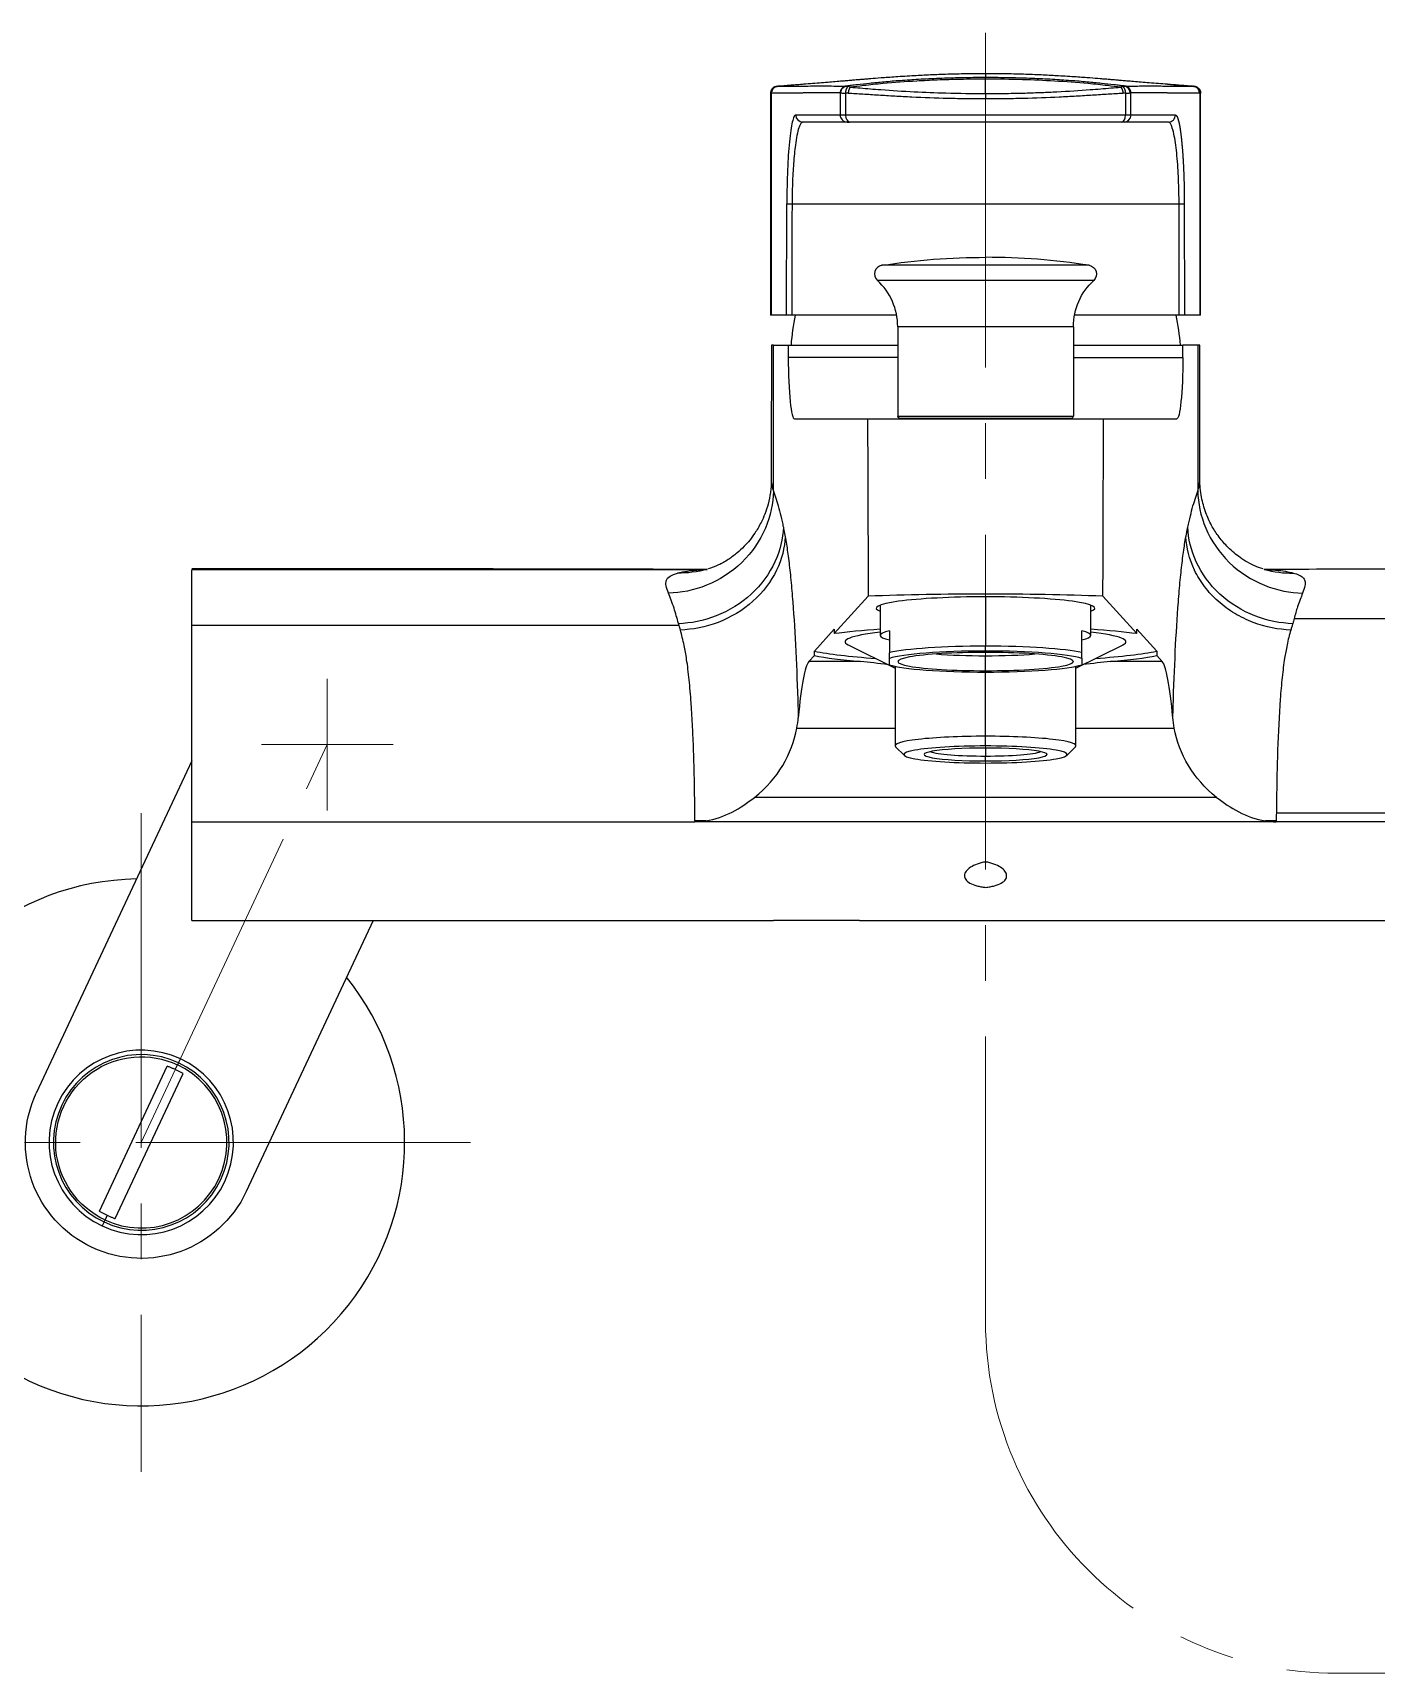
# Model space of a CAD drawing. Extents: x 0 to 1128, y 0 to 827.
# Drawn here: x 194.2 to 347.2, y 131.9 to 318.6 of the extents above; entities that cross this region are included whole.
import ezdxf

# ---------------------------------------------------------------- set-up
doc = ezdxf.new("R2010")
doc.units = 0
doc.header["$LTSCALE"] = 4
doc.header["$MEASUREMENT"] = 0
doc.linetypes.add('CENTER2', pattern=[28.575, 19.05, -3.175, 3.175, -3.175])
doc.layers.get('0').update_dxf_attribs({"linetype": 'CONTINUOUS'})
doc.layers.add('1', color=7, linetype='CONTINUOUS')
doc.layers.add('Cneter', color=1, linetype='CENTER2', lineweight=13)

msp = doc.modelspace()

# ---------------------------------------------------------------- linework, layer by layer
at = {"ltscale": 0.5}
msp.add_arc((206.56, 192.29), 30, 91.0282, 38.8202, dxfattribs=at)
at = {"layer": '1', "color": 7, "linetype": 'Continuous'}
for p, q in [((278.22, 311.78), (278.22, 286.47)), ((278.33, 286.47), (278.33, 311.74)), ((278.33, 311.74), (278.33, 311.74)), ((286.16, 311.78), (286.16, 309.27)), ((286.77, 311.77), (286.77, 309.27)), ((318.68, 309.27), (318.68, 311.77)), ((319.28, 309.27), (319.28, 311.78)), ((327.11, 311.74), (327.12, 311.74)), ((327.12, 311.74), (327.12, 286.47)), ((327.22, 286.47), (327.22, 311.78)), ((286.16, 309.27), (281.1, 309.27)), ((286.96, 308.47), (281.9, 308.47)), ((286.77, 309.27), (286.16, 309.27)), ((318.68, 309.27), (286.77, 309.27)), ((318.2, 308.47), (287.24, 308.47)), ((323.55, 308.47), (318.49, 308.47)), ((319.28, 309.27), (318.68, 309.27)), ((324.34, 309.27), (319.28, 309.27)), ((280.06, 286.47), (280.09, 299.15)), ((280.68, 299.14), (324.77, 299.14)), ((325.36, 299.15), (325.38, 286.47)), ((314.52, 292.16), (290.92, 292.16)), ((315.04, 290.44), (290.4, 290.44)), ((278.33, 286.47), (278.22, 286.47)), ((280.06, 286.47), (278.33, 286.47)), ((280.65, 286.47), (280.06, 286.47)), ((292.6, 286.47), (280.65, 286.47)), ((324.79, 286.47), (312.84, 286.47)), ((325.38, 286.47), (324.79, 286.47)), ((327.12, 286.47), (325.38, 286.47)), ((327.22, 286.47), (327.12, 286.47)), ((312.72, 285.17), (292.72, 285.17)), ((292.72, 285.17), (292.72, 274.97)), ((312.72, 285.17), (312.72, 274.97)), ((278.56, 283.07), (280.25, 283.07)), ((278.56, 266.44), (278.56, 283.07)), ((280.25, 283.07), (280.25, 281.67)), ((326.89, 283.07), (325.19, 283.07)), ((325.19, 281.67), (325.19, 283.07)), ((326.89, 283.07), (326.89, 266.44)), ((280.96, 274.67), (289.28, 274.67)), ((289.28, 274.67), (316.16, 274.67)), ((292.72, 274.97), (312.72, 274.97)), ((292.92, 274.77), (312.52, 274.77)), ((294.4, 274.67), (294.4, 274.77)), ((311.04, 274.67), (311.04, 274.77)), ((316.16, 274.67), (324.49, 274.67)), ((246.64, 257.58), (212.32, 257.58)), ((270.21, 257.49), (212.32, 257.49)), ((285.49, 250.22), (289.36, 254.48)), ((302.72, 254.41), (302.72, 248.79)), ((319.95, 250.22), (316.09, 254.48)), ((290.72, 253.45), (290.72, 250.02)), ((314.72, 250.02), (314.72, 253.45)), ((267.81, 251.13), (212.32, 251.13)), ((285.48, 250.72), (283.22, 248.23)), ((285.48, 250.72), (285.49, 250.22)), ((291.77, 250.54), (291.77, 248.05)), ((313.67, 248.05), (313.67, 250.54)), ((319.95, 250.22), (319.96, 250.72)), ((319.96, 250.72), (322.22, 248.23)), ((337.86, 251.94), (393.12, 251.94)), ((287.07, 248.94), (292.42, 246.29)), ((302.72, 248.24), (302.72, 248.79)), ((313.02, 246.29), (318.38, 248.94)), ((282.6, 247.04), (283.22, 247.73)), ((288.48, 247.04), (282.6, 247.04)), ((283.22, 247.73), (283.22, 248.23)), ((291.77, 246.67), (291.77, 247.41)), ((302.72, 245.99), (302.72, 247.71)), ((313.67, 247.41), (313.67, 246.67)), ((322.84, 247.04), (316.96, 247.04)), ((322.22, 248.23), (322.22, 247.73)), ((322.84, 247.04), (322.22, 247.73)), ((292.42, 246.41), (292.42, 237.46)), ((302.72, 238.53), (302.72, 245.84)), ((313.02, 237.46), (313.02, 246.41)), ((281.22, 239.46), (292.42, 239.46)), ((313.02, 239.46), (324.22, 239.46)), ((292.48, 237.34), (293.47, 236.36)), ((302.72, 237.43), (302.72, 238.53)), ((311.97, 236.36), (312.96, 237.34)), ((212.31, 235.72), (194.6, 197.88)), ((302.72, 237.19), (302.72, 236.28)), ((302.72, 235.73), (302.72, 236.28)), ((329.03, 231.58), (276.41, 231.58)), ((335.84, 229.81), (393.12, 229.81)), ((212.32, 228.79), (269.61, 228.79)), ((335.83, 228.79), (269.61, 228.79)), ((393.12, 228.79), (335.83, 228.79)), ((212.32, 217.57), (255.2, 217.57)), ((232.96, 217.57), (218.51, 186.7)), ((288.77, 217.57), (316.69, 217.57)), ((210.8, 201.35), (211.01, 201.8)), ((201.79, 184.45), (209.52, 200.97)), ((203.6, 183.61), (211.33, 200.13)), ((210.44, 200.58), (210.69, 201.12)), ((210.8, 201.35), (210.69, 201.12)), ((202.32, 183.23), (202.11, 182.78)), ((202.32, 183.23), (202.43, 183.46)), ((202.68, 184), (202.43, 183.46))]:
    msp.add_line(p, q, dxfattribs=at)
for centre, radius, start, end in [((291.07, 291.17), 1, 98.835, 227.6591), ((302.72, 216.22), 76.85, 81.165, 90), ((285.6, 285.17), 7.12, 0, 47.6591), ((302.72, 281.64), 22.2, 167.4213, 176.2958), ((312.52, 274.97), 0.2, 270, 0), ((206.56, 192.29), 10.5, 64.9242, 244.9242), ((206.56, 192.29), 10, 64.9242, 244.9242), ((206.56, 192.29), 10.5, 244.9242, 64.9242), ((206.56, 192.29), 10, 244.9242, 64.9242), ((206.56, 192.29), 9.75, 244.9242, 64.9242)]:
    msp.add_arc(centre, radius, start, end, dxfattribs=at)
at = {"layer": '1', "color": 7, "linetype": 'Continuous', "extrusion": (0, 0, -1)}
for centre, radius, start, end in [((-302.72, 216.22), 76.85, 81.165, 90), ((-314.37, 291.17), 1, 98.835, 227.6591), ((-319.84, 285.17), 7.12, 0, 47.6591), ((-302.72, 281.64), 22.2, 167.4213, 176.2958), ((-292.92, 274.97), 0.2, 270, 0), ((-206.56, 192.29), 9.75, 295.0758, 115.0758), ((-206.56, 192.29), 13.2, 205.0756, 25.0756)]:
    msp.add_arc(centre, radius, start, end, dxfattribs=at)
at = {"layer": '1', "color": 7, "linetype": 'Continuous'}
for centre, major_axis, ratio, start_param, end_param in [((279.13, 311.74), (-0.014, 0.8), 0.995672, 0.066592, 1.553915), ((279.12, 311.74), (-0.014, 0.8), 0.995672, 0.066439, 1.553915), ((326.31, 311.74), (-0.013, -0.8), 0.995674, 1.587385, 3.074858), ((326.32, 311.74), (-0.013, -0.8), 0.995674, 1.587644, 3.075009), ((281.9, 309.27), (0, -0.8), 0.995674, 4.712389, 6.283185), ((286.96, 309.27), (0, 0.8), 0.995674, 1.570796, 3.141593), ((287.24, 309.27), (0, -0.8), 0.590907, 4.712389, 6.283185), ((318.2, 309.27), (0, 0.8), 0.590907, 3.141593, 4.712389), ((318.49, 309.27), (0, -0.8), 0.995674, 0, 1.570796), ((323.55, 309.27), (0, 0.8), 0.995674, 3.138794, 4.712389), ((302.72, 250.42), (40.92, 0), 0.105105, 1.570796, 1.903516), ((302.72, 253.11), (-12.45, 0), 0.104528, 4.712389, 6.552822), ((302.72, 250.42), (40.92, 0), 0.105105, 1.238076, 1.570796), ((302.72, 253.11), (-12.45, 0), 0.104528, 2.871956, 4.712389), ((302.72, 248.79), (-22, 0), 0.104528, 5.28931, 5.612378), ((302.72, 249.29), (16, 0), 0.104528, 2.418879, 3.349674), ((302.72, 250.02), (-12, 0), 0.104528, 5.861743, 6.704627), ((302.72, 250.02), (-12, 0), 0.104528, 2.720151, 3.563035), ((302.72, 248.79), (-22, 0), 0.104528, 3.8124, 4.135468), ((302.72, 249.29), (-16, 0), 0.104528, 2.933511, 3.864306), ((302.72, 247.54), (12, 0), 0.104528, 1.570796, 2.720151), ((302.72, 247.54), (-12, 0), 0.104528, 3.563035, 4.712389), ((282.8, 227.15), (0, 20), 0.095455, 0.10472, 0.829972), ((302.72, 249.29), (22, 0), 0.104528, 3.622689, 4.106141), ((302.72, 248.79), (-22, 0), 0.104528, 0.481511, 0.866707), ((302.72, 247.04), (11.5, 0), 0.104528, 1.570796, 2.83107), ((302.72, 247.04), (11.5, 0), 0.104528, 3.452116, 4.712389), ((302.72, 247.04), (10, 0), 0.104528, 1.570796, 4.712389), ((302.72, 248.69), (-9.4, 0), 0.104528, 0.92947, 1.570796), ((302.72, 247.04), (-11.5, 0), 0.104528, 3.452116, 4.712389), ((302.72, 247.04), (-10, 0), 0.104528, 1.570796, 4.712389), ((302.72, 248.69), (9.4, 0), 0.104528, 4.712389, 5.353716), ((302.72, 247.04), (-11.5, 0), 0.104528, 1.570796, 2.83107), ((302.72, 249.29), (22, 0), 0.104528, 5.318637, 5.802089), ((302.72, 248.79), (-22, 0), 0.104528, 2.274886, 2.660082), ((322.64, 227.15), (0, 20), 0.095455, 5.453213, 6.178466), ((302.72, 246.41), (10.3, 0), 0.104528, 3.056868, 3.141592), ((302.72, 246.41), (-10.3, 0), 0.104528, 3.141593, 3.226317), ((302.72, 237.46), (-10.3, 0), 0.104528, 4.712389, 6.388478), ((302.72, 236.46), (-9.3, 0), 0.104528, 4.712389, 7.853982), ((302.72, 237.46), (-10.3, 0), 0.104528, 3.0363, 4.712389), ((302.72, 236.46), (-9.3, 0), 0.104528, 1.570796, 4.712389), ((302.72, 236.46), (-7, 0), 0.104528, 4.712389, 7.853982), ((302.72, 236.96), (-6.5, 0), 0.104528, 0.259672, 1.570796), ((302.72, 236.46), (-7, 0), 0.104528, 1.570796, 4.712389), ((302.72, 236.96), (-6.5, 0), 0.104528, 1.570796, 2.88192)]:
    msp.add_ellipse(centre, major_axis=major_axis, ratio=ratio, start_param=start_param, end_param=end_param, dxfattribs=at)
for points, degree, knots in [([(302.72, 313.97), (301.95, 313.97), (300.43, 313.96), (298.31, 313.91), (296.36, 313.83), (294.45, 313.73), (292.52, 313.61), (290.83, 313.49), (289.8, 313.41), (289.2, 313.36), (288.73, 313.32), (288.24, 313.28), (287.72, 313.24), (287.1, 313.18), (286.48, 313.13), (285.75, 313.07), (284.91, 313), (283.99, 312.92), (283, 312.84), (282.34, 312.79), (282, 312.77)], 3, [0, 0, 0, 0, 0.047765, 0.099137, 0.156343, 0.217846, 0.29357, 0.361447, 0.421853, 0.449745, 0.476848, 0.50321, 0.528852, 0.55497, 0.589492, 0.644208, 0.713589, 0.797741, 0.896736, 1, 1, 1, 1]), ([(323.43, 312.77), (323.1, 312.79), (322.43, 312.84), (321.43, 312.92), (320.5, 313), (319.66, 313.07), (318.92, 313.13), (318.3, 313.19), (317.67, 313.24), (317.15, 313.28), (316.66, 313.33), (316.19, 313.36), (315.61, 313.41), (314.61, 313.49), (313.01, 313.61), (311.18, 313.72), (309.37, 313.82), (307.39, 313.9), (305.17, 313.96), (303.59, 313.97), (302.8, 313.97)], 3, [0, 0, 0, 0, 0.103964, 0.20359, 0.288289, 0.358133, 0.413229, 0.448006, 0.474334, 0.500104, 0.526485, 0.553502, 0.581198, 0.640721, 0.706921, 0.780134, 0.839172, 0.895848, 0.950108, 1, 1, 1, 1]), ([(278.97, 312.53), (278.87, 312.53), (278.68, 312.48), (278.42, 312.29), (278.26, 312.03), (278.22, 311.83), (278.22, 311.73)], 3, [0, 0, 0, 0, 0.241065, 0.499843, 0.758701, 1, 1, 1, 1]), ([(278.96, 312.53), (278.78, 312.52), (278.58, 312.43), (278.29, 312.13), (278.22, 311.92), (278.22, 311.74)], 3, [0, 0, 0, 0, 0.5, 0.5, 1, 1, 1, 1]), ([(279.06, 312.54), (279.73, 312.55), (281.04, 312.56), (283, 312.58), (284.94, 312.58), (286.22, 312.57), (286.85, 312.57)], 3, [0, 0, 0, 0, 0.2587, 0.511595, 0.758699, 1, 1, 1, 1]), ([(302.72, 313.54), (301.79, 313.53), (300.02, 313.52), (297.47, 313.44), (295.16, 313.33), (293.07, 313.19), (291.48, 313.06), (290.32, 312.95), (289.3, 312.85), (288.35, 312.75), (287.47, 312.64), (287.08, 312.59), (286.89, 312.57)], 3, [0, 0, 0, 0, 0.171223, 0.327378, 0.471742, 0.603211, 0.721761, 0.776192, 0.827386, 0.920055, 0.961575, 1, 1, 1, 1]), ([(286.89, 312.57), (286.89, 312.57), (286.9, 312.56), (286.93, 312.53), (287.01, 312.52), (287.05, 312.51)], 3, [0, 0, 0, 0, 0.314025, 0.606298, 1, 1, 1, 1]), ([(302.72, 313.36), (301.76, 313.35), (299.92, 313.34), (297.31, 313.26), (294.36, 313.11), (291.55, 312.91), (289.05, 312.65), (287.82, 312.5), (287.33, 312.45)], 3, [0, 0, 0, 0, 0.182703, 0.349415, 0.500025, 0.749966, 0.899141, 1, 1, 1, 1]), ([(287.33, 312.45), (287.7, 312.41), (288.8, 312.32), (291.18, 312.12), (294.45, 311.92), (298.46, 311.75), (301.21, 311.73), (302.72, 311.72)], 3, [0, 0, 0, 0, 0.083735, 0.250523, 0.500361, 0.72581, 1, 1, 1, 1]), ([(318.44, 312.59), (318.29, 312.6), (317.93, 312.65), (317.09, 312.75), (316.14, 312.85), (315.12, 312.95), (313.96, 313.06), (312.37, 313.19), (310.28, 313.33), (307.97, 313.44), (305.42, 313.52), (303.65, 313.53), (302.72, 313.54)], 3, [0, 0, 0, 0, 0.030796, 0.072662, 0.166094, 0.217705, 0.272576, 0.392074, 0.524584, 0.670082, 0.827507, 1, 1, 1, 1]), ([(318.12, 312.45), (317.62, 312.5), (316.4, 312.65), (313.89, 312.91), (310.66, 313.14), (306.76, 313.32), (304.13, 313.35), (302.72, 313.36)], 3, [0, 0, 0, 0, 0.100852, 0.250062, 0.50003, 0.73195, 1, 1, 1, 1]), ([(302.72, 311.72), (303.51, 311.72), (305.02, 311.73), (307.16, 311.77), (309.08, 311.84), (311.6, 311.95), (314.26, 312.12), (316.64, 312.32), (317.75, 312.41), (318.12, 312.45)], 3, [0, 0, 0, 0, 0.143267, 0.274292, 0.393144, 0.499837, 0.749576, 0.916299, 1, 1, 1, 1]), ([(318.39, 312.51), (318.42, 312.51), (318.48, 312.52), (318.54, 312.56), (318.55, 312.57), (318.55, 312.57)], 3, [0, 0, 0, 0, 0.257942, 0.537776, 1, 1, 1, 1]), ([(318.59, 312.57), (319.22, 312.57), (320.51, 312.58), (322.44, 312.58), (324.4, 312.56), (325.72, 312.55), (326.38, 312.54)], 3, [0, 0, 0, 0, 0.241301, 0.488405, 0.7413, 1, 1, 1, 1]), ([(327.22, 311.73), (327.22, 311.83), (327.19, 312.02), (327.02, 312.29), (326.77, 312.48), (326.57, 312.53), (326.47, 312.53)], 3, [0, 0, 0, 0, 0.24124, 0.500097, 0.758906, 1, 1, 1, 1]), ([(278.22, 311.74), (278.22, 311.74), (278.23, 311.74), (278.26, 311.74), (278.3, 311.74), (278.33, 311.74)], 3, [0, 0, 0, 0, 0.239529, 0.619778, 1, 1, 1, 1]), ([(286.16, 311.78), (284.33, 311.8), (282.25, 311.78), (280.51, 311.77), (278.33, 311.74)], 2, [0, 0, 0, 0.5, 0.5, 1, 1, 1]), ([(286.24, 311.78), (286.27, 311.78), (286.32, 311.78), (286.44, 311.77), (286.59, 311.77), (286.71, 311.77), (286.77, 311.77)], 3, [0, 0, 0, 0, 0.247774, 0.49708, 0.747852, 1, 1, 1, 1]), ([(287.08, 311.76), (287.36, 311.75), (287.9, 311.72), (289.04, 311.65), (290.52, 311.56), (292.39, 311.44), (294.99, 311.3), (297.77, 311.2), (300.59, 311.15), (302.03, 311.15), (302.72, 311.15)], 3, [0, 0, 0, 0, 0.059923, 0.120192, 0.241751, 0.364697, 0.489022, 0.74164, 0.875849, 1, 1, 1, 1]), ([(302.72, 311.15), (303.41, 311.15), (304.85, 311.15), (307.68, 311.2), (310.45, 311.3), (313.06, 311.44), (314.92, 311.56), (316.4, 311.65), (317.54, 311.72), (318.09, 311.75), (318.36, 311.76)], 3, [0, 0, 0, 0, 0.124161, 0.258536, 0.511212, 0.635522, 0.758424, 0.87991, 0.940132, 1, 1, 1, 1]), ([(318.68, 311.77), (318.74, 311.77), (318.85, 311.77), (319, 311.77), (319.12, 311.78), (319.18, 311.78), (319.21, 311.78)], 3, [0, 0, 0, 0, 0.252153, 0.502928, 0.752232, 1, 1, 1, 1]), ([(327.11, 311.74), (324.94, 311.77), (323.2, 311.78), (321.11, 311.79), (319.28, 311.78)], 2, [0, 0, 0, 0.5, 0.5, 1, 1, 1]), ([(327.12, 311.74), (327.14, 311.74), (327.18, 311.74), (327.21, 311.74), (327.22, 311.74), (327.22, 311.74)], 3, [0, 0, 0, 0, 0.380227, 0.760454, 1, 1, 1, 1]), ([(281.1, 309.27), (281.07, 309.27), (281, 309.25), (280.87, 309.04), (280.64, 308.34), (280.42, 306.8), (280.25, 304.71), (280.16, 302.95), (280.11, 301.39), (280.09, 300.12), (280.09, 299.48), (280.09, 299.15)], 3, [0, 0, 0, 0, 0.058933, 0.131937, 0.262389, 0.517075, 0.642009, 0.764406, 0.883832, 0.939918, 1, 1, 1, 1]), ([(281.67, 308.3), (281.65, 308.26), (281.58, 308.13), (281.42, 307.76), (281.24, 307.01), (281.03, 305.71), (280.85, 303.87), (280.71, 301.54), (280.69, 299.92), (280.68, 299.14)], 3, [0, 0, 0, 0, 0.045926, 0.141876, 0.288647, 0.428859, 0.634659, 0.824519, 1, 1, 1, 1]), ([(281.9, 308.47), (281.85, 308.46), (281.77, 308.44), (281.7, 308.34), (281.67, 308.3)], 3, [0, 0, 0, 0, 0.657307, 1, 1, 1, 1]), ([(323.78, 308.3), (323.78, 308.3), (323.7, 308.41), (323.63, 308.44), (323.55, 308.47)], 3, [0, 0, 0, 0, 0.004832, 1, 1, 1, 1]), ([(324.77, 299.14), (324.76, 299.6), (324.75, 300.54), (324.7, 301.95), (324.63, 303.34), (324.52, 304.67), (324.39, 305.88), (324.21, 306.98), (324, 307.82), (323.85, 308.2), (323.78, 308.3)], 3, [0, 0, 0, 0, 0.103618, 0.212184, 0.326056, 0.44557, 0.571051, 0.699157, 0.857385, 1, 1, 1, 1]), ([(324.34, 309.27), (324.44, 309.27), (324.54, 309.06), (324.64, 308.86), (324.74, 308.46), (324.83, 308.06), (324.99, 306.93), (325.06, 306.21), (325.13, 305.5), (325.19, 304.66), (325.24, 303.83), (325.28, 302.91), (325.32, 302.01), (325.34, 301.05), (325.36, 300.11), (325.36, 299.15)], 2, [0, 0, 0, 0.125, 0.125, 0.25, 0.25, 0.375, 0.5, 0.5, 0.625, 0.625, 0.75, 0.75, 0.875, 0.875, 1, 1, 1]), ([(278.56, 283.07), (278.47, 283.07), (278.39, 283.07), (278.34, 283.07), (278.33, 283.07), (278.33, 283.07)], 3, [0, 0, 0, 0, 0.677276, 0.677276, 1, 1, 1, 1]), ([(280.25, 283.07), (283.93, 283.07), (287.63, 283.07), (291.84, 283.07), (292.28, 283.07), (292.72, 283.07)], 3, [0, 0, 0, 0, 0.894333, 0.894333, 1, 1, 1, 1]), ([(312.73, 283.07), (313.17, 283.07), (313.62, 283.07), (317.82, 283.07), (321.52, 283.07), (325.19, 283.07)], 3, [0, 0, 0, 0, 0.105536, 0.105536, 1, 1, 1, 1]), ([(327.12, 283.07), (327.12, 283.07), (327.11, 283.07), (327.06, 283.07), (326.98, 283.07), (326.89, 283.07)], 3, [0, 0, 0, 0, 0.260891, 0.260891, 1, 1, 1, 1]), ([(280.25, 281.67), (280.25, 279.77), (280.33, 277.92), (280.6, 275.38), (280.78, 274.67), (280.96, 274.67)], 3, [0, 0, 0, 0, 0.5, 0.5, 1, 1, 1, 1]), ([(292.78, 281.67), (292.34, 281.67), (290.95, 281.67), (288.62, 281.67), (286.28, 281.67), (284.41, 281.67), (283.25, 281.67), (282.45, 281.67), (281.98, 281.67), (281.49, 281.67), (280.91, 281.67), (280.45, 281.67), (280.25, 281.67)], 3, [0, 0, 0, 0, 0.105596, 0.331881, 0.558166, 0.671308, 0.784451, 0.841022, 0.869308, 0.897593, 0.954165, 1, 1, 1, 1]), ([(312.72, 281.67), (313.16, 281.67), (315.48, 281.67), (318.72, 281.67), (322.44, 281.67), (324.27, 281.67), (325.19, 281.67)], 3, [0, 0, 0, 0, 0.105595, 0.552798, 0.776399, 1, 1, 1, 1]), ([(325.19, 281.67), (325.19, 279.77), (325.11, 277.92), (324.85, 275.38), (324.67, 274.67), (324.49, 274.67)], 3, [0, 0, 0, 0, 0.5, 0.5, 1, 1, 1, 1]), ([(278.31, 267.76), (278.31, 267.28), (278.25, 266.36), (277.99, 265.03), (277.62, 263.88), (277.1, 262.73), (276.36, 261.47), (275.42, 260.31), (274.38, 259.34), (273.39, 258.61), (272.27, 257.99), (271.51, 257.7), (271.11, 257.58)], 3, [0, 0, 0, 0, 0.109989, 0.207269, 0.2905, 0.362118, 0.461535, 0.601045, 0.686068, 0.781089, 0.88584, 1, 1, 1, 1]), ([(278.31, 267.82), (278.3, 267.67), (278.33, 267.23), (278.47, 266.75), (278.56, 266.44)], 3, [0, 0, 0, 0, 0.36801, 1, 1, 1, 1]), ([(326.89, 266.44), (326.97, 266.75), (327.11, 267.23), (327.14, 267.67), (327.13, 267.82)], 3, [0, 0, 0, 0, 0.631934, 1, 1, 1, 1]), ([(334.33, 257.58), (333.99, 257.68), (333.33, 257.93), (332.37, 258.43), (331.56, 258.97), (330.85, 259.55), (330.24, 260.12), (329.68, 260.74), (329.08, 261.51), (328.4, 262.59), (327.73, 264.08), (327.24, 265.86), (327.13, 267.1), (327.13, 267.76)], 3, [0, 0, 0, 0, 0.107503, 0.201137, 0.280957, 0.347017, 0.413835, 0.465756, 0.522111, 0.615653, 0.722291, 0.851083, 1, 1, 1, 1]), ([(278.56, 266.44), (278.52, 265.09), (278.24, 263.63), (277.04, 260.82), (276.12, 259.46), (273.8, 257.2), (272.4, 256.31), (269.5, 255.14), (268, 254.86), (266.61, 254.83)], 3, [0, 0, 0, 0, 0.25, 0.25, 0.5, 0.5, 0.75, 0.75, 1, 1, 1, 1]), ([(278.56, 266.44), (278.76, 265.88), (279.07, 264.9), (279.42, 263.53), (279.59, 262.78), (279.66, 262.45), (279.69, 262.34)], 3, [0, 0, 0, 0, 0.533333, 0.8, 0.933333, 1, 1, 1, 1]), ([(325.75, 262.34), (325.78, 262.45), (325.85, 262.78), (326.02, 263.53), (326.37, 264.9), (326.68, 265.88), (326.89, 266.44)], 3, [0, 0, 0, 0, 0.066667, 0.2, 0.466667, 1, 1, 1, 1]), ([(326.89, 266.44), (326.92, 265.09), (327.2, 263.64), (328.41, 260.82), (329.32, 259.46), (331.64, 257.2), (333.04, 256.31), (335.94, 255.14), (337.44, 254.86), (338.83, 254.83)], 3, [0, 0, 0, 0, 0.25, 0.25, 0.5, 0.5, 0.75, 0.75, 1, 1, 1, 1]), ([(279.69, 262.34), (279.64, 261.07), (279.33, 259.7), (278.11, 257.06), (277.19, 255.78), (274.88, 253.65), (273.49, 252.81), (270.61, 251.68), (269.13, 251.4), (267.74, 251.35)], 3, [0, 0, 0, 0, 0.25, 0.25, 0.5, 0.5, 0.75, 0.75, 1, 1, 1, 1]), ([(279.69, 262.34), (279.71, 262.22), (279.79, 261.88), (279.86, 261.51), (279.9, 261.25)], 3, [0, 0, 0, 0, 0.333333, 1, 1, 1, 1]), ([(337.7, 251.35), (336.32, 251.4), (334.83, 251.68), (331.95, 252.81), (330.56, 253.65), (328.25, 255.78), (327.33, 257.06), (326.11, 259.7), (325.81, 261.07), (325.75, 262.34)], 3, [0, 0, 0, 0, 0.25, 0.25, 0.5, 0.5, 0.75, 0.75, 1, 1, 1, 1]), ([(279.9, 261.25), (279.84, 260.02), (279.53, 258.71), (278.3, 256.16), (277.38, 254.93), (275.07, 252.87), (273.69, 252.05), (270.82, 250.96), (269.34, 250.68), (267.96, 250.63)], 3, [0, 0, 0, 0, 0.25, 0.25, 0.5, 0.5, 0.75, 0.75, 1, 1, 1, 1]), ([(279.9, 261.25), (279.95, 260.99), (280.09, 260.15), (280.31, 258.57), (280.55, 256.37), (280.84, 253.01), (281.13, 248.3), (281.3, 243.67), (281.38, 241.09), (281.39, 240.65)], 3, [0, 0, 0, 0, 0.063188, 0.189565, 0.315941, 0.442318, 0.695071, 0.947824, 1, 1, 1, 1]), ([(324.05, 240.65), (324.07, 241.09), (324.14, 243.67), (324.32, 248.3), (324.6, 253.01), (324.89, 256.37), (325.13, 258.57), (325.35, 260.15), (325.49, 260.99), (325.54, 261.25)], 3, [0, 0, 0, 0, 0.052176, 0.304929, 0.557682, 0.684059, 0.810435, 0.936812, 1, 1, 1, 1]), ([(337.48, 250.63), (336.11, 250.68), (333.88, 251.1), (331.06, 252.46), (329.16, 253.85), (327.6, 255.54), (326.07, 258.05), (325.6, 260.02), (325.54, 261.25)], 3, [0, 0, 0, 0, 0.249966, 0.374973, 0.49998, 0.624987, 0.749994, 1, 1, 1, 1]), ([(212.32, 251.13), (212.32, 253.25), (212.32, 254.74), (212.32, 256.76), (212.32, 257.29), (212.32, 257.49)], 3, [0, 0, 0, 0, 0.5, 0.5, 1, 1, 1, 1]), ([(271, 257.53), (268.48, 257.53), (265.97, 257.54), (260.95, 257.55), (258.44, 257.56), (255.95, 257.56)], 3, [0, 0, 0, 0, 0.499715, 0.499715, 1, 1, 1, 1]), ([(266.61, 254.83), (266.5, 255.12), (266.29, 255.66), (266.31, 256.29), (266.68, 256.78), (267.32, 257.01), (267.64, 257.12)], 3, [0, 0, 0, 0, 0.265691, 0.495131, 0.750766, 1, 1, 1, 1]), ([(267.64, 257.12), (268, 257.2), (268.71, 257.37), (269.71, 257.45), (270.21, 257.49)], 3, [0, 0, 0, 0, 0.498309, 1, 1, 1, 1]), ([(359.74, 257.57), (358.09, 257.57), (356.4, 257.57), (352.51, 257.57), (350.26, 257.56), (343.52, 257.55), (338.98, 257.54), (334.44, 257.53)], 3, [0, 0, 0, 0, 0.210427, 0.210427, 0.473618, 0.473618, 1, 1, 1, 1]), ([(334.44, 257.53), (334.9, 257.5), (335.79, 257.46), (336.92, 257.33), (337.51, 257.19), (337.8, 257.12)], 3, [0, 0, 0, 0, 0.336933, 0.669537, 1, 1, 1, 1]), ([(337.8, 257.12), (338.02, 257.05), (338.47, 256.9), (338.89, 256.61), (339.14, 256.21), (339.15, 255.66), (338.94, 255.12), (338.83, 254.83)], 3, [0, 0, 0, 0, 0.165699, 0.333586, 0.504973, 0.73438, 1, 1, 1, 1]), ([(267.74, 251.36), (267.58, 251.97), (267.2, 253.33), (266.82, 254.3), (266.61, 254.83)], 3, [0, 0, 0, 0, 0.44734, 1, 1, 1, 1]), ([(338.83, 254.83), (338.64, 254.35), (338.31, 253.52), (337.99, 252.4), (337.86, 251.94)], 3, [0, 0, 0, 0, 0.590032, 1, 1, 1, 1]), ([(212.32, 228.79), (212.32, 231.03), (212.32, 233.22), (212.32, 237.54), (212.32, 239.68), (212.32, 243.74), (212.32, 245.65), (212.32, 248.91), (212.32, 250.2), (212.32, 251.13)], 3, [0, 0, 0, 0, 0.25, 0.25, 0.5, 0.5, 0.75, 0.75, 1, 1, 1, 1]), ([(269.61, 228.89), (269.61, 229.6), (269.6, 231), (269.57, 233.06), (269.53, 235.06), (269.47, 237), (269.39, 238.86), (269.3, 240.64), (269.17, 242.71), (268.98, 244.99), (268.71, 247.17), (268.36, 249.13), (268.11, 250.08), (267.96, 250.63)], 3, [0, 0, 0, 0, 0.083602, 0.165004, 0.244565, 0.322361, 0.398469, 0.472761, 0.545182, 0.665809, 0.781987, 0.872901, 1, 1, 1, 1]), ([(337.48, 250.63), (337.41, 250.36), (337.26, 249.85), (337.07, 248.99), (336.91, 248.19), (336.71, 247.01), (336.49, 245.26), (336.19, 241.84), (335.94, 236.67), (335.87, 232.21), (335.84, 229.81)], 3, [0, 0, 0, 0, 0.068587, 0.127805, 0.17763, 0.218032, 0.333972, 0.45341, 0.705526, 1, 1, 1, 1]), ([(337.7, 251.36), (337.67, 251.24), (337.6, 251.01), (337.52, 250.76), (337.48, 250.63)], 3, [0, 0, 0, 0, 0.495762, 1, 1, 1, 1]), ([(329.03, 231.58), (329.81, 230.97), (330.64, 230.4), (332.49, 229.45), (333.51, 229.07), (334.59, 228.89)], 3, [0, 0, 0, 0, 0.5, 0.5, 1, 1, 1, 1]), ([(212.32, 217.57), (212.32, 217.57), (212.32, 217.55), (212.32, 217.72), (212.32, 217.95), (212.32, 219.24), (212.32, 220.29), (212.32, 223.73), (212.32, 226.06), (212.32, 228.79)], 3, [0, 0, 0, 0, 0.235821, 0.235821, 0.490548, 0.490548, 0.745274, 0.745274, 1, 1, 1, 1]), ([(269.61, 228.89), (269.61, 228.87), (269.61, 228.84), (269.61, 228.81), (269.61, 228.79)], 3, [0, 0, 0, 0, 0.500727, 1, 1, 1, 1]), ([(302.72, 224.23), (302.55, 224.2), (302.22, 224.13), (301.61, 223.94), (300.97, 223.63), (300.46, 223.17), (300.26, 222.69), (300.4, 222.21), (300.89, 221.8), (301.55, 221.54), (302.19, 221.4), (302.54, 221.35), (302.72, 221.32)], 3, [0, 0, 0, 0, 0.061359, 0.12236, 0.244504, 0.366597, 0.4896, 0.614864, 0.742061, 0.870601, 0.935023, 1, 1, 1, 1]), ([(302.72, 221.32), (302.9, 221.35), (303.25, 221.4), (303.89, 221.54), (304.56, 221.8), (305.04, 222.21), (305.18, 222.69), (304.98, 223.18), (304.47, 223.63), (303.83, 223.94), (303.22, 224.13), (302.89, 224.2), (302.72, 224.23)], 3, [0, 0, 0, 0, 0.065004, 0.129455, 0.25803, 0.38531, 0.510728, 0.633942, 0.756014, 0.877881, 0.938737, 1, 1, 1, 1]), ([(255.95, 217.57), (257.9, 217.57), (259.88, 217.57), (263.82, 217.57), (265.8, 217.57), (271.36, 217.57), (274.95, 217.57), (278.55, 217.57)], 3, [0, 0, 0, 0, 0.262406, 0.262406, 0.52472, 0.52472, 1, 1, 1, 1]), ([(326.9, 217.57), (332.71, 217.57), (338.52, 217.57), (346.32, 217.57), (348.34, 217.57), (350.32, 217.57)], 3, [0, 0, 0, 0, 0.740812, 0.740812, 1, 1, 1, 1])]:
    msp.add_open_spline(points, degree=degree, knots=knots, dxfattribs=at)
for points, degree in [([(302.72, 313.97), (302.72, 313.97), (302.72, 313.83), (302.72, 313.54)], 3), ([(278.96, 312.53), (278.97, 312.53), (279.01, 312.54), (279.06, 312.54)], 3), ([(282.05, 312.77), (278.97, 312.53)], 1), ([(282, 312.77), (281.02, 312.7), (280.04, 312.62), (279.06, 312.54)], 3), ([(279.06, 312.54), (279.06, 312.54), (279.06, 312.54), (279.06, 312.54)], 3), ([(286.85, 312.57), (286.86, 312.57), (286.87, 312.57), (286.89, 312.57)], 3), ([(287.33, 312.45), (287.23, 312.47), (287.14, 312.49), (287.05, 312.51)], 3), ([(302.72, 313.36), (302.72, 313.47), (302.72, 313.54), (302.72, 313.54)], 3), ([(302.72, 311.72), (302.72, 312.36), (302.72, 312.92), (302.72, 313.36)], 3), ([(318.39, 312.51), (318.3, 312.49), (318.21, 312.47), (318.12, 312.45)], 3), ([(318.68, 311.77), (318.68, 312.06), (318.55, 312.39), (318.39, 312.51)], 3), ([(318.55, 312.57), (318.52, 312.58), (318.48, 312.58), (318.44, 312.59)], 3), ([(318.55, 312.57), (318.57, 312.57), (318.59, 312.57), (318.59, 312.57)], 3), ([(319.21, 311.78), (319.21, 312.13), (318.88, 312.53), (318.55, 312.57)], 3), ([(326.47, 312.53), (323.4, 312.77)], 1), ([(323.43, 312.77), (324.42, 312.7), (325.4, 312.62), (326.38, 312.54)], 3), ([(326.38, 312.54), (326.38, 312.54), (326.38, 312.54), (326.39, 312.54)], 3), ([(326.39, 312.54), (326.44, 312.54), (326.47, 312.53), (326.48, 312.53)], 3), ([(286.16, 311.78), (286.19, 311.78), (286.21, 311.78), (286.24, 311.78)], 3), ([(287.08, 311.76), (286.98, 311.76), (286.87, 311.77), (286.77, 311.77)], 3), ([(318.68, 311.77), (318.57, 311.77), (318.47, 311.76), (318.36, 311.76)], 3), ([(319.21, 311.78), (319.23, 311.78), (319.26, 311.78), (319.28, 311.78)], 3), ([(286.96, 308.47), (286.96, 308.47), (286.99, 308.47), (287.09, 308.47), (287.18, 308.47), (287.24, 308.47)], 3), ([(318.49, 308.47), (318.48, 308.47), (318.45, 308.47), (318.35, 308.47), (318.26, 308.47), (318.2, 308.47)], 3), ([(280.68, 299.14), (280.67, 297.73), (280.67, 294.92), (280.66, 290.7), (280.66, 287.88), (280.65, 286.47)], 3), ([(324.79, 286.47), (324.79, 287.88), (324.78, 290.7), (324.78, 294.92), (324.77, 297.73), (324.77, 299.14)], 3), ([(278.33, 283.07), (278.31, 267.73)], 1), ([(327.13, 267.73), (327.12, 283.07)], 1), ([(289.28, 274.67), (289.31, 267.94), (289.33, 261.21), (289.36, 254.48)], 3), ([(316.09, 254.48), (316.11, 261.21), (316.14, 267.94), (316.16, 274.67)], 3), ([(278.32, 267.89), (278.31, 267.87), (278.31, 267.85), (278.31, 267.82)], 3), ([(327.13, 267.82), (327.13, 267.84), (327.13, 267.87), (327.13, 267.89)], 3), ([(325.54, 261.25), (325.56, 261.37), (325.61, 261.62), (325.68, 261.98), (325.73, 262.22), (325.75, 262.34)], 3), ([(255.95, 257.56), (252.73, 257.57), (249.59, 257.57), (246.61, 257.57)], 3), ([(271.04, 257.56), (269.89, 257.22), (268.73, 257.09), (267.64, 257.12)], 3), ([(270.21, 257.49), (270.47, 257.5), (270.74, 257.51), (271, 257.53)], 3), ([(334.42, 257.55), (335.57, 257.22), (336.72, 257.09), (337.8, 257.12)], 3), ([(267.81, 251.13), (267.79, 251.21), (267.76, 251.28), (267.74, 251.36)], 3), ([(267.96, 250.63), (267.91, 250.8), (267.86, 250.97), (267.81, 251.13)], 3), ([(337.86, 251.94), (337.8, 251.75), (337.75, 251.56), (337.7, 251.36)], 3), ([(291.63, 246.68), (290.52, 246.82), (289.47, 246.95), (288.48, 247.04)], 3), ([(291.77, 247.41), (291.77, 247.47), (291.77, 247.6), (291.77, 247.81), (291.77, 247.97), (291.77, 248.05)], 3), ([(313.67, 247.41), (313.67, 247.47), (313.67, 247.6), (313.67, 247.81), (313.67, 247.97), (313.67, 248.05)], 3), ([(316.96, 247.04), (315.97, 246.95), (314.92, 246.82), (313.82, 246.69)], 3), ([(276.41, 231.58), (279.1, 233.7), (280.67, 236.51), (281.22, 239.46)], 3), ([(281.22, 239.46), (281.3, 239.87), (281.36, 240.26), (281.39, 240.65)], 3), ([(324.22, 239.46), (324.14, 239.87), (324.09, 240.26), (324.05, 240.65)], 3), ([(329.03, 231.58), (326.35, 233.7), (324.77, 236.51), (324.22, 239.46)], 3), ([(270.85, 228.89), (273.02, 229.24), (274.86, 230.36), (276.41, 231.58)], 3), ([(335.84, 229.81), (335.83, 229.51), (335.83, 229.19), (335.83, 228.89)], 3), ([(270.85, 228.89), (270.44, 228.89), (270.02, 228.89), (269.61, 228.89)], 3), ([(270.85, 228.89), (270.44, 228.82), (270.03, 228.79), (269.61, 228.79)], 3), ([(335.83, 228.89), (335.42, 228.89), (335, 228.89), (334.59, 228.89)], 3), ([(334.59, 228.89), (335, 228.82), (335.42, 228.79), (335.83, 228.79)], 3), ([(335.83, 228.89), (335.83, 228.85), (335.83, 228.82), (335.83, 228.79)], 3), ([(255.19, 217.57), (255.44, 217.57), (255.69, 217.57), (255.95, 217.57)], 3), ([(288.38, 217.57), (285.52, 217.57), (282.02, 217.58), (278.55, 217.57)], 3), ([(288.38, 217.57), (288.51, 217.57), (288.63, 217.57), (288.76, 217.57)], 3), ([(316.7, 217.57), (316.82, 217.57), (316.94, 217.57), (317.06, 217.57)], 3), ([(317.06, 217.57), (319.92, 217.57), (323.42, 217.58), (326.9, 217.57)], 3), ([(210.44, 200.58), (210.34, 200.63), (210.13, 200.72), (209.83, 200.85), (209.62, 200.93), (209.52, 200.97)], 3), ([(211.33, 200.13), (211.23, 200.18), (211.04, 200.28), (210.74, 200.43), (210.54, 200.53), (210.44, 200.58)], 3), ([(201.79, 184.45), (201.88, 184.4), (202.08, 184.3), (202.38, 184.15), (202.58, 184.05), (202.68, 184)], 3), ([(202.68, 184), (202.78, 183.96), (202.98, 183.86), (203.29, 183.73), (203.5, 183.65), (203.6, 183.61)], 3)]:
    msp.add_open_spline(points, degree=degree, dxfattribs=at)
for points, weights in [([(286.85, 312.57), (286.44, 312.51), (286.16, 312.2), (286.16, 311.78)], [1.1424322236, 0.953164690066, 0.95252476311, 1.14051244274]), ([(286.24, 311.78), (286.23, 312.2), (286.49, 312.52), (286.89, 312.57)], [1.14244788306, 0.952519207783, 0.952517372332, 1.1424423767]), ([(287.05, 312.51), (286.87, 312.38), (286.77, 312.1), (286.77, 311.77)], [1.09085398251, 0.969715351517, 0.969715339164, 1.09085394545]), ([(287.33, 312.45), (287.18, 312.3), (287.09, 312.05), (287.08, 311.76)], [1.0688305365, 0.977037904639, 0.977056491595, 1.06888629737]), ([(318.12, 312.45), (318.26, 312.3), (318.35, 312.05), (318.36, 311.76)], [1.0502370518, 0.971706418494, 0.985245186353, 1.09085335538]), ([(319.28, 311.78), (319.28, 312.2), (319.01, 312.51), (318.59, 312.57)], [1.14065037164, 0.952524628341, 0.953118411049, 1.14243171977]), ([(326.48, 312.53), (326.92, 312.5), (327.22, 312.18), (327.22, 311.74)], [1.15338298187, 0.948938937554, 0.948872361063, 1.1531832524]), ([(302.72, 311.72), (302.72, 311.57), (302.72, 311.37), (302.72, 311.15)], [1.06887504634, 0.998004763863, 0.981826970234, 1.02034166545]), ([(280.09, 299.15), (280.12, 299.15), (280.35, 299.14), (280.68, 299.14)], [1.04785700899, 0.955552736012, 0.996772459668, 1.17151617996]), ([(324.77, 299.14), (325.09, 299.14), (325.32, 299.15), (325.36, 299.15)], [1.17157542485, 0.996782204585, 0.955542506964, 1.04785633199])]:
    msp.add_rational_spline(points, weights, degree=3, dxfattribs=at)
at = {"layer": 'Cneter', "lineweight": 5, "ltscale": 0.5}
for p, q in [((302.72, 318.63), (302.72, 171.85)), ((227.75, 245.08), (227.75, 230.08)), ((206.56, 192.29), (227.75, 237.58)), ((235.25, 237.58), (220.25, 237.58)), ((206.56, 229.79), (206.56, 154.79)), ((244.06, 192.29), (169.06, 192.29)), ((427.22, 131.85), (342.72, 131.85))]:
    msp.add_line(p, q, dxfattribs=at)
msp.add_arc((342.72, 171.85), 40, 180, 270, dxfattribs=at)

doc.saveas('drawing.dxf')
